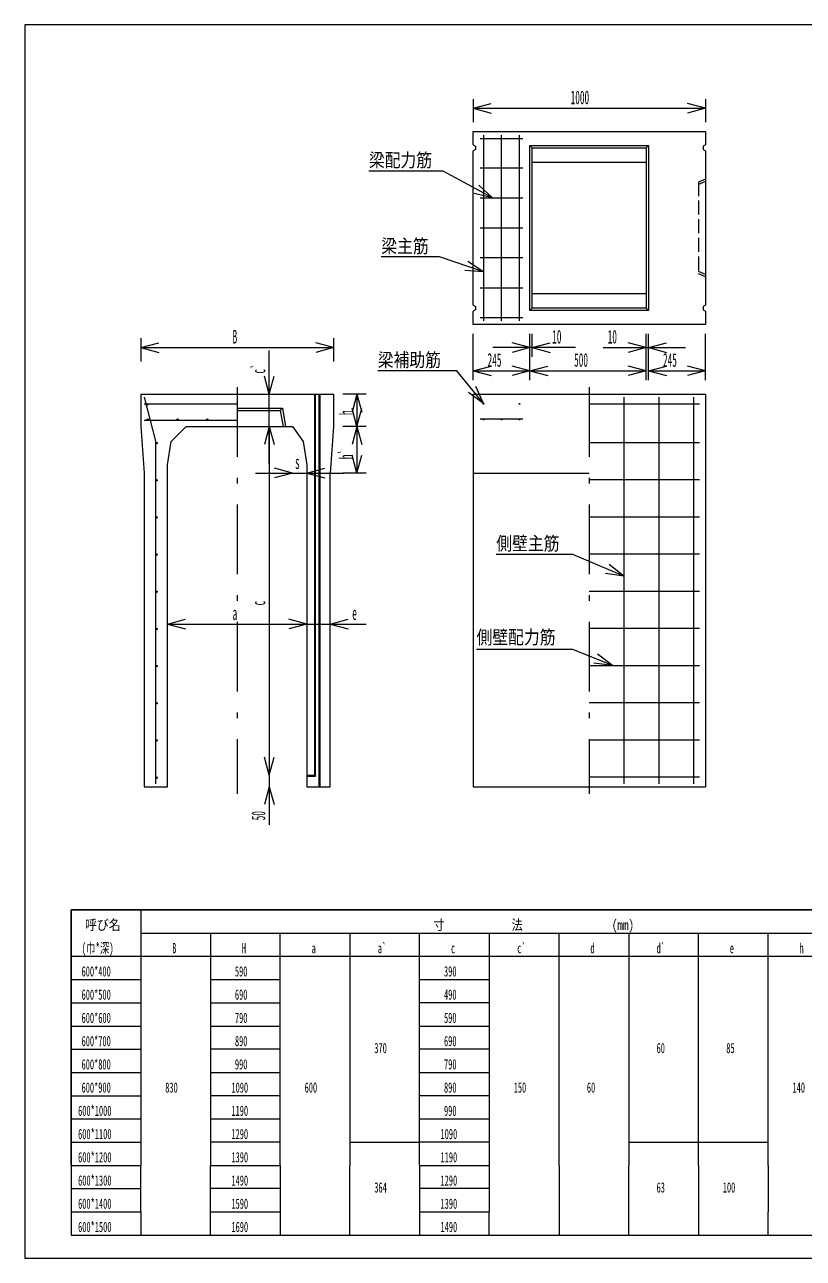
# Model space of a CAD drawing. Units: millimetres, scale not verified. Extents: x 255 to 7715, y 190 to 5500.
# Drawn here: x 255 to 3607, y 190 to 5500 of the extents above; entities that cross this region are included whole.
import ezdxf
from ezdxf.enums import TextEntityAlignment as Align

# ---------------------------------------------------------------- set-up
doc = ezdxf.new("R2010")
doc.units = ezdxf.units.MM
doc.header["$LTSCALE"] = 10
doc.linetypes.add('USER1', pattern=[50.5, 30, -9, 2.5, -9])
doc.linetypes.add('USER2', pattern=[8, 6, -2])
for name, color, linetype, lineweight in [('1', 7, 'Continuous', 18), ('10', 3, 'Continuous', 18), ('17', 7, 'Continuous', 18), ('18', 7, 'Continuous', 18), ('6', 7, 'Continuous', 18)]:
    doc.layers.add(name, color=color, linetype=linetype, lineweight=lineweight)
doc.styles.add('ＭＳ ゴシック', font='')
doc.styles.get('ＭＳ ゴシック').set_extended_font_data('MS Gothic')

msp = doc.modelspace()

# ---------------------------------------------------------------- linework, layer by layer
at = {"layer": '1'}
for p, q in [((255, 5500), (255, 190)), ((7715, 5500), (255, 5500)), ((2185, 5180), (2185, 5080)), ((2185, 5140), (2262.27, 5160.71)), ((3185, 5140), (3107.73, 5160.71)), ((3185, 5180), (3185, 5080)), ((2185, 5140), (3185, 5140)), ((2185, 5140), (2262.27, 5119.29)), ((3185, 5140), (3107.73, 5119.29)), ((2185, 4982.5), (2185, 5040)), ((2185, 5040), (2285, 5040)), ((2285, 5040), (2585, 5040)), ((2585, 5040), (2785, 5040)), ((2785, 5040), (3085, 5040)), ((3085, 5040), (3185, 5040)), ((3185, 5040), (3185, 4982.5)), ((2185, 4982.5), (2195, 4977.5)), ((2195, 4962.5), (2185, 4957.5)), ((2185, 4292.5), (2185, 4957.5)), ((2195, 4977.5), (2195, 4962.5)), ((2430, 4270), (2430, 4980)), ((2430, 4980), (2440, 4970)), ((2430, 4980), (2585, 4980)), ((2440, 4280), (2440, 4970)), ((2440, 4970), (2585, 4970)), ((2585, 4980), (2785, 4980)), ((2585, 4970), (2785, 4970)), ((2785, 4980), (2940, 4980)), ((2785, 4970), (2930, 4970)), ((2940, 4980), (2930, 4970)), ((2930, 4970), (2930, 4280)), ((2940, 4980), (2940, 4270)), ((3185, 4982.5), (3175, 4977.5)), ((3175, 4977.5), (3175, 4962.5)), ((3175, 4962.5), (3185, 4957.5)), ((3185, 4957.5), (3185, 4292.5)), ((2585, 4907), (2440, 4907)), ((2785, 4907), (2585, 4907)), ((2930, 4907), (2785, 4907)), ((2440, 4343), (2585, 4343)), ((2585, 4343), (2785, 4343)), ((2785, 4343), (2930, 4343)), ((2185, 4292.5), (2195, 4287.5)), ((2195, 4272.5), (2185, 4267.5)), ((2185, 4210), (2185, 4267.5)), ((2195, 4287.5), (2195, 4272.5)), ((2430, 4270), (2440, 4280)), ((2585, 4270), (2430, 4270)), ((2585, 4280), (2440, 4280)), ((2785, 4280), (2585, 4280)), ((2785, 4270), (2585, 4270)), ((2930, 4280), (2785, 4280)), ((2940, 4270), (2785, 4270)), ((2940, 4270), (2930, 4280)), ((3185, 4292.5), (3175, 4287.5)), ((3175, 4287.5), (3175, 4272.5)), ((3175, 4272.5), (3185, 4267.5)), ((3185, 4267.5), (3185, 4210)), ((2285, 4210), (2185, 4210)), ((2585, 4210), (2285, 4210)), ((2785, 4210), (2585, 4210)), ((3085, 4210), (2785, 4210)), ((3185, 4210), (3085, 4210)), ((755, 4150), (755, 4050)), ((1585, 4150), (1585, 4050)), ((2185, 3970), (2185, 4170)), ((2430, 4070), (2430, 4170)), ((2430, 3970), (2430, 4170)), ((2430, 3970), (2430, 4170)), ((2440, 4070), (2440, 4170)), ((2930, 4070), (2930, 4170)), ((2930, 3970), (2930, 4170)), ((2940, 4070), (2940, 4170)), ((2940, 3970), (2940, 4170)), ((3185, 3970), (3185, 4170)), ((755, 4110), (832.27, 4130.71)), ((755, 4110), (1585, 4110)), ((755, 4110), (832.27, 4089.29)), ((1308, 3610), (1308, 4098.11)), ((1585, 4110), (1507.73, 4130.71)), ((1585, 4110), (1507.73, 4089.29)), ((2625.62, 4110), (2270, 4110)), ((2430, 4110), (2352.73, 4130.71)), ((2430, 4110), (2352.73, 4089.29)), ((2440, 4110), (2517.27, 4130.71)), ((2440, 4110), (2517.27, 4089.29)), ((2744.38, 4110), (3100, 4110)), ((2930, 4110), (2852.73, 4130.71)), ((2930, 4110), (2852.73, 4089.29)), ((2940, 4110), (3017.27, 4130.71)), ((2940, 4110), (3017.27, 4089.29)), ((1308, 3910), (1287.29, 3987.27)), ((1308, 3910), (1328.71, 3987.27)), ((2115, 4010), (1775, 4010)), ((2230, 3870), (2115, 4010)), ((2185, 4010), (2262.27, 4030.71)), ((2185, 4010), (2430, 4010)), ((2185, 4010), (2262.27, 3989.29)), ((2430, 4010), (2352.73, 4030.71)), ((2430, 4010), (2352.73, 3989.29)), ((2430, 4010), (2507.27, 4030.71)), ((2430, 4010), (2930, 4010)), ((2430, 4010), (2507.27, 3989.29)), ((2930, 4010), (2852.73, 4030.71)), ((2930, 4010), (2852.73, 3989.29)), ((2940, 4010), (3017.27, 4030.71)), ((2940, 4010), (3185, 4010)), ((2940, 4010), (3017.27, 3989.29)), ((3185, 4010), (3107.73, 4030.71)), ((3185, 4010), (3107.73, 3989.29)), ((2230, 3870), (2196.95, 3942.85)), ((755, 3910), (1585, 3910)), ((755, 3910), (755, 3770)), ((1502.5, 3910), (1502.5, 2270)), ((1507.5, 2266), (1507.5, 3910)), ((1522.5, 2220), (1522.5, 3910)), ((1527.5, 2220), (1527.5, 3910)), ((1585, 3910), (1585, 3770)), ((1725, 3910), (1625, 3910)), ((1685, 3910), (1664.29, 3832.73)), ((1685, 3910), (1685, 3770)), ((1685, 3910), (1705.71, 3832.73)), ((2230, 3870), (2164.95, 3916.57)), ((2185, 3910), (2185, 2220)), ((2185, 3910), (2585, 3910)), ((2585, 3910), (2785, 3910)), ((2785, 3910), (3185, 3910)), ((3185, 3910), (3185, 2220)), ((770, 3868), (1170, 3868)), ((1170, 3850), (1364.5, 3850)), ((1170, 3840), (1354.5, 3840)), ((1354.5, 3840), (1364.5, 3850)), ((1354.5, 3840), (1367, 3770)), ((1364.5, 3850), (1377, 3770)), ((1685, 3770), (1664.29, 3847.27)), ((1685, 3770), (1705.71, 3847.27)), ((755, 3770), (770, 3570)), ((886, 3706), (950, 3770)), ((950, 3770), (1408, 3770)), ((1308, 3770), (1287.29, 3692.73)), ((1308, 3770), (1287.29, 3692.73)), ((1308, 3770), (1308, 2270)), ((1308, 3770), (1328.71, 3692.73)), ((1308, 3770), (1328.71, 3692.73)), ((1408, 3770), (1454, 3706)), ((1585, 3770), (1570, 3570)), ((1725, 3770), (1625, 3770)), ((1725, 3770), (1625, 3770)), ((1685, 3770), (1664.29, 3692.73)), ((1685, 3770), (1685, 3570)), ((1685, 3770), (1705.71, 3692.73)), ((870, 3606), (886, 3706)), ((1454, 3706), (1470, 3606)), ((1685, 3570), (1664.29, 3647.27)), ((1685, 3570), (1705.71, 3647.27)), ((770, 3570), (770, 2220)), ((870, 2220), (870, 3606)), ((1248, 3570), (1630, 3570)), ((1408, 3570), (1330.73, 3590.71)), ((1408, 3570), (1330.73, 3549.29)), ((1470, 3606), (1470, 2220)), ((1470, 3570), (1547.27, 3590.71)), ((1470, 3570), (1547.27, 3549.29)), ((1570, 2220), (1570, 3570)), ((1725, 3570), (1625, 3570)), ((2185, 3570), (2585, 3570)), ((2585, 3570), (2685, 3570)), ((870, 2920), (947.27, 2940.71)), ((1470, 2920), (1392.73, 2940.71)), ((1470, 2920), (1392.73, 2940.71)), ((1570, 2920), (1647.27, 2940.71)), ((870, 2920), (1470, 2920)), ((870, 2920), (947.27, 2899.29)), ((1310, 2920), (1725, 2920)), ((1470, 2920), (1392.73, 2899.29)), ((1470, 2920), (1392.73, 2899.29)), ((1570, 2920), (1647.27, 2899.29)), ((1308, 2430), (1308, 2055.18)), ((1308, 2270), (1287.29, 2347.27)), ((1308, 2270), (1287.29, 2347.27)), ((1308, 2270), (1328.71, 2347.27)), ((1308, 2270), (1328.71, 2347.27)), ((1470, 2270), (1502.5, 2270)), ((1470, 2266), (1507.5, 2266)), ((1502.5, 2270), (1507.5, 2266)), ((770, 2220), (870, 2220)), ((1308, 2220), (1287.29, 2142.73)), ((1308, 2220), (1328.71, 2142.73)), ((1470, 2220), (1570, 2220)), ((2185, 2220), (2585, 2220)), ((2585, 2220), (2785, 2220)), ((2785, 2220), (3185, 2220)), ((455, 1690), (5855, 1690)), ((455, 590), (455, 1690)), ((455, 1690), (455, 290)), ((5855, 1690), (455, 1690)), ((755, 1690), (755, 590)), ((755, 1690), (755, 590)), ((755, 1590), (4355, 1590)), ((1055, 1590), (1055, 590)), ((1355, 590), (1355, 1590)), ((1655, 1590), (1655, 590)), ((1955, 590), (1955, 1590)), ((2255, 1590), (2255, 590)), ((2555, 590), (2555, 1590)), ((2855, 1590), (2855, 590)), ((3155, 590), (3155, 1590)), ((3455, 590), (3455, 1590)), ((455, 1490), (5855, 1490)), ((455, 1490), (5855, 1490)), ((455, 1390), (755, 1390)), ((1055, 1390), (1355, 1390)), ((1955, 1390), (2255, 1390)), ((455, 1290), (755, 1290)), ((1055, 1290), (1355, 1290)), ((2255, 1290), (1955, 1290)), ((455, 1190), (755, 1190)), ((1055, 1190), (1355, 1190)), ((1955, 1190), (2255, 1190)), ((455, 1090), (755, 1090)), ((1355, 1090), (1055, 1090)), ((2255, 1090), (1955, 1090)), ((455, 990), (755, 990)), ((1055, 990), (1355, 990)), ((1955, 990), (2255, 990)), ((455, 890), (755, 890)), ((1355, 890), (1055, 890)), ((2255, 890), (1955, 890)), ((455, 790), (755, 790)), ((1055, 790), (1355, 790)), ((1955, 790), (2255, 790)), ((455, 690), (755, 690)), ((1355, 690), (1055, 690)), ((1655, 690), (1955, 690)), ((2255, 690), (1955, 690)), ((2855, 690), (3155, 690)), ((3155, 690), (3455, 690)), ((455, 590), (755, 590)), ((755, 390), (755, 590)), ((1055, 390), (1055, 590)), ((1055, 590), (1355, 590)), ((1355, 590), (1355, 390)), ((1655, 390), (1655, 590)), ((1955, 590), (1955, 390)), ((1955, 590), (2255, 590)), ((2255, 590), (2255, 390)), ((2555, 590), (2555, 390)), ((2855, 390), (2855, 590)), ((3155, 590), (3155, 390)), ((3455, 590), (3455, 390)), ((455, 490), (755, 490)), ((1355, 490), (1055, 490)), ((2255, 490), (1955, 490)), ((455, 390), (755, 390)), ((755, 390), (755, 290)), ((1055, 290), (1055, 390)), ((1055, 390), (1355, 390)), ((1355, 390), (1355, 290)), ((1655, 290), (1655, 390)), ((1955, 390), (1955, 290)), ((1955, 390), (2255, 390)), ((2255, 290), (2255, 390)), ((2555, 390), (2555, 290)), ((2855, 290), (2855, 390)), ((3155, 390), (3155, 290)), ((3455, 290), (3455, 390)), ((455, 290), (5855, 290)), ((255, 190), (7715, 190))]:
    msp.add_line(p, q, dxfattribs=at)
at = {"layer": '1', "linetype": 'USER2'}
for p, q in [((3185, 4835), (3155, 4822.5)), ((3185, 4825), (3155, 4812.5)), ((3155, 4822.5), (3155, 4425)), ((3185, 4425), (3155, 4437.5)), ((3185, 4415), (3155, 4427.5))]:
    msp.add_line(p, q, dxfattribs=at)
at = {"layer": '1', "linetype": 'USER1'}
for p, q in [((1170, 3940), (1170, 2190)), ((2685, 3940), (2685, 2190))]:
    msp.add_line(p, q, dxfattribs=at)
at = {"layer": '1'}
for centre in [(2230, 3868), (2385, 3868)]:
    msp.add_circle(centre, 2, dxfattribs=at)
at = {"layer": '10'}
for p, q in [((2230, 5025), (2230, 4225)), ((2307.5, 4225), (2307.5, 5025)), ((2385, 4225), (2385, 5025)), ((2040, 4500), (1790, 4500)), ((2230, 4436.57), (2040, 4500)), ((2230, 4436.57), (2163.26, 4480.68)), ((2230, 4436.57), (2150.15, 4441.4)), ((770, 3797), (1170, 3797))]:
    msp.add_line(p, q, dxfattribs=at)
for centre in [(2230, 3801), (2307.5, 3801), (2385, 3801)]:
    msp.add_circle(centre, 2, dxfattribs=at)
at = {"layer": '17'}
for p, q in [((2685, 3868), (2785, 3868)), ((2785, 3868), (3160, 3868)), ((2685, 3702), (2785, 3702)), ((2785, 3702), (3160, 3702)), ((2685, 3542), (2785, 3542)), ((2785, 3542), (3160, 3542)), ((2685, 3382), (2785, 3382)), ((2785, 3382), (3160, 3382)), ((2685, 3222), (2785, 3222)), ((2785, 3222), (3160, 3222)), ((2685, 3062), (2785, 3062)), ((2785, 3062), (3160, 3062)), ((2685, 2902), (2785, 2902)), ((2785, 2902), (3160, 2902)), ((2615, 2810), (2200, 2810)), ((2785, 2742), (2615, 2810)), ((2785, 2742), (2720.94, 2789.92)), ((2685, 2742), (2785, 2742)), ((2785, 2742), (2705.56, 2751.47)), ((2785, 2742), (3160, 2742)), ((2685, 2582), (2785, 2582)), ((2785, 2582), (3160, 2582)), ((2685, 2422), (2785, 2422)), ((2785, 2422), (3160, 2422)), ((2685, 2262), (2785, 2262)), ((2785, 2262), (3160, 2262))]:
    msp.add_line(p, q, dxfattribs=at)
for centre in [(781.3, 3865), (823, 3699), (823, 3539), (823, 3379), (823, 3219), (823, 3059), (823, 2899), (823, 2739), (823, 2579), (823, 2419), (823, 2259)]:
    msp.add_circle(centre, 3, dxfattribs=at)
at = {"layer": '18'}
for p, q in [((770, 3897), (820, 3702)), ((2834, 3897), (2834, 2233)), ((2984, 3897), (2984, 2233)), ((3134, 3897), (3134, 2233)), ((820, 2233), (820, 3702)), ((2615, 3220), (2285, 3220)), ((2834, 3126.63), (2615, 3220)), ((2834, 3126.63), (2754.8, 3137.89)), ((2834, 3126.63), (2771.04, 3175.98))]:
    msp.add_line(p, q, dxfattribs=at)
at = {"layer": '6'}
for p, q in [((2215, 5010), (2400, 5010)), ((2056.73, 4870), (1736.73, 4870)), ((2268.1, 4754), (2056.73, 4870)), ((2400, 4882), (2215, 4882)), ((2268.1, 4754), (2210.32, 4809.33)), ((2268.1, 4754), (2190.4, 4773.03)), ((2215, 4754), (2400, 4754)), ((2215, 4625), (2400, 4625)), ((2400, 4496), (2215, 4496)), ((2215, 4368), (2400, 4368)), ((2215, 4240), (2400, 4240)), ((2215, 3803), (2400, 3803))]:
    msp.add_line(p, q, dxfattribs=at)
for centre in [(785, 3800), (913, 3800), (1041, 3800)]:
    msp.add_circle(centre, 3, dxfattribs=at)

# ---------------------------------------------------------------- texts
at = {"layer": '1', "style": 'ＭＳ ゴシック'}
for s, height, width, p in [('1000', 58.65, 0.5, (2605, 5140)), ('B', 58.65, 0.5, (1150, 4110)), ('10', 58.65, 0.5, (2525.62, 4110)), ('10', 58.65, 0.5, (2764.38, 4110)), ('梁補助筋', 58.65, 0.85, (1775, 4010)), ('245', 58.65, 0.5, (2247.5, 4010)), ('500', 58.65, 0.5, (2620, 4010)), ('245', 58.65, 0.5, (3002.5, 4010)), ('s', 58.65, 0.5, (1419, 3570)), ('a', 58.65, 0.5, (1150, 2920)), ('e', 58.65, 0.5, (1665, 2920)), ('呼び名', 43.99, 0.85, (515, 1590)), ('寸\u3000\u3000    \u3000\u3000法\u3000        \u3000\u3000\u3000(mm)', 43.99, 0.8, (2015, 1590)), ('(巾*深)', 43.99, 0.65, (500, 1490)), ('B', 43.99, 0.5, (890, 1490)), ('H', 43.99, 0.5, (1190, 1490)), ('a`', 43.99, 0.5, (1775, 1490)), ('c`', 43.99, 0.5, (2375, 1490)), ('d', 43.99, 0.5, (2690, 1490)), ('d`', 43.99, 0.5, (2975, 1490)), ('h', 43.99, 0.5, (3590, 1490)), ('a', 43.99, 0.5, (1490, 1490)), ('c', 43.99, 0.5, (2090, 1490)), ('e', 43.99, 0.5, (3290, 1490)), ('600*400', 43.99, 0.5, (500, 1390)), ('590', 43.99, 0.5, (1160, 1390)), ('390', 43.99, 0.5, (2060, 1390)), ('600*500', 43.99, 0.5, (500, 1290)), ('690', 43.99, 0.5, (1160, 1290)), ('490', 43.99, 0.5, (2060, 1290)), ('600*600', 43.99, 0.5, (500, 1190)), ('790', 43.99, 0.5, (1160, 1190)), ('590', 43.99, 0.5, (2060, 1190)), ('600*700', 43.99, 0.5, (500, 1090)), ('890', 43.99, 0.5, (1160, 1090)), ('370', 43.99, 0.5, (1760, 1060)), ('690', 43.99, 0.5, (2060, 1090)), ('60', 43.99, 0.5, (2975, 1060)), ('85', 43.99, 0.5, (3275, 1060)), ('600*800', 43.99, 0.5, (500, 990)), ('990', 43.99, 0.5, (1160, 990)), ('790', 43.99, 0.5, (2060, 990)), ('600*900', 43.99, 0.5, (500, 890)), ('830', 43.99, 0.5, (860, 890)), ('1090', 43.99, 0.5, (1145, 890)), ('600', 43.99, 0.5, (1460, 890)), ('890', 43.99, 0.5, (2060, 890)), ('150', 43.99, 0.5, (2360, 890)), ('60', 43.99, 0.5, (2675, 890)), ('140', 43.99, 0.5, (3560, 890)), ('600*1000', 43.99, 0.5, (485, 790)), ('1190', 43.99, 0.5, (1145, 790)), ('990', 43.99, 0.5, (2060, 790)), ('600*1100', 43.99, 0.5, (485, 690)), ('1290', 43.99, 0.5, (1145, 690)), ('1090', 43.99, 0.5, (2045, 690)), ('600*1200', 43.99, 0.5, (485, 590)), ('1390', 43.99, 0.5, (1145, 590)), ('1190', 43.99, 0.5, (2045, 590)), ('600*1300', 43.99, 0.5, (485, 490)), ('1490', 43.99, 0.5, (1145, 490)), ('1290', 43.99, 0.5, (2045, 490)), ('364', 43.99, 0.5, (1760, 460)), ('63', 43.99, 0.5, (2975, 460)), ('100', 43.99, 0.5, (3260, 460)), ('600*1400', 43.99, 0.5, (485, 390)), ('1590', 43.99, 0.5, (1145, 390)), ('1390', 43.99, 0.5, (2045, 390)), ('600*1500', 43.99, 0.5, (485, 290)), ('1690', 43.99, 0.5, (1145, 290)), ('1490', 43.99, 0.5, (2045, 290))]:
    msp.add_text(s, height=height, dxfattribs=dict(at, width=width)).set_placement(p, align=Align.BOTTOM_LEFT)
at = {"layer": '1', "style": 'ＭＳ ゴシック', "width": 0.5}
for s, p in [('c`', (1308, 3998.11)), ('h', (1685, 3820)), ('h`', (1685, 3630)), ('c', (1308, 3000)), ('50', (1308, 2075.18))]:
    msp.add_text(s, height=58.65, rotation=90, dxfattribs=at).set_placement(p, align=Align.BOTTOM_LEFT)
at = {"layer": '10', "color": 7, "style": 'ＭＳ ゴシック', "width": 0.85}
msp.add_text('梁主筋', height=58.65, dxfattribs=at).set_placement((1790, 4500), align=Align.BOTTOM_LEFT)
at = {"layer": '17', "style": 'ＭＳ ゴシック', "width": 0.85}
msp.add_text('側壁配力筋', height=58.65, dxfattribs=at).set_placement((2200, 2816.53), align=Align.BOTTOM_LEFT)
at = {"layer": '18', "style": 'ＭＳ ゴシック', "width": 0.85}
msp.add_text('側壁主筋', height=58.65, dxfattribs=at).set_placement((2285, 3220), align=Align.BOTTOM_LEFT)
at = {"layer": '6', "style": 'ＭＳ ゴシック', "width": 0.85}
msp.add_text('梁配力筋', height=58.65, dxfattribs=at).set_placement((1736.73, 4870), align=Align.BOTTOM_LEFT)

doc.saveas('drawing.dxf')
